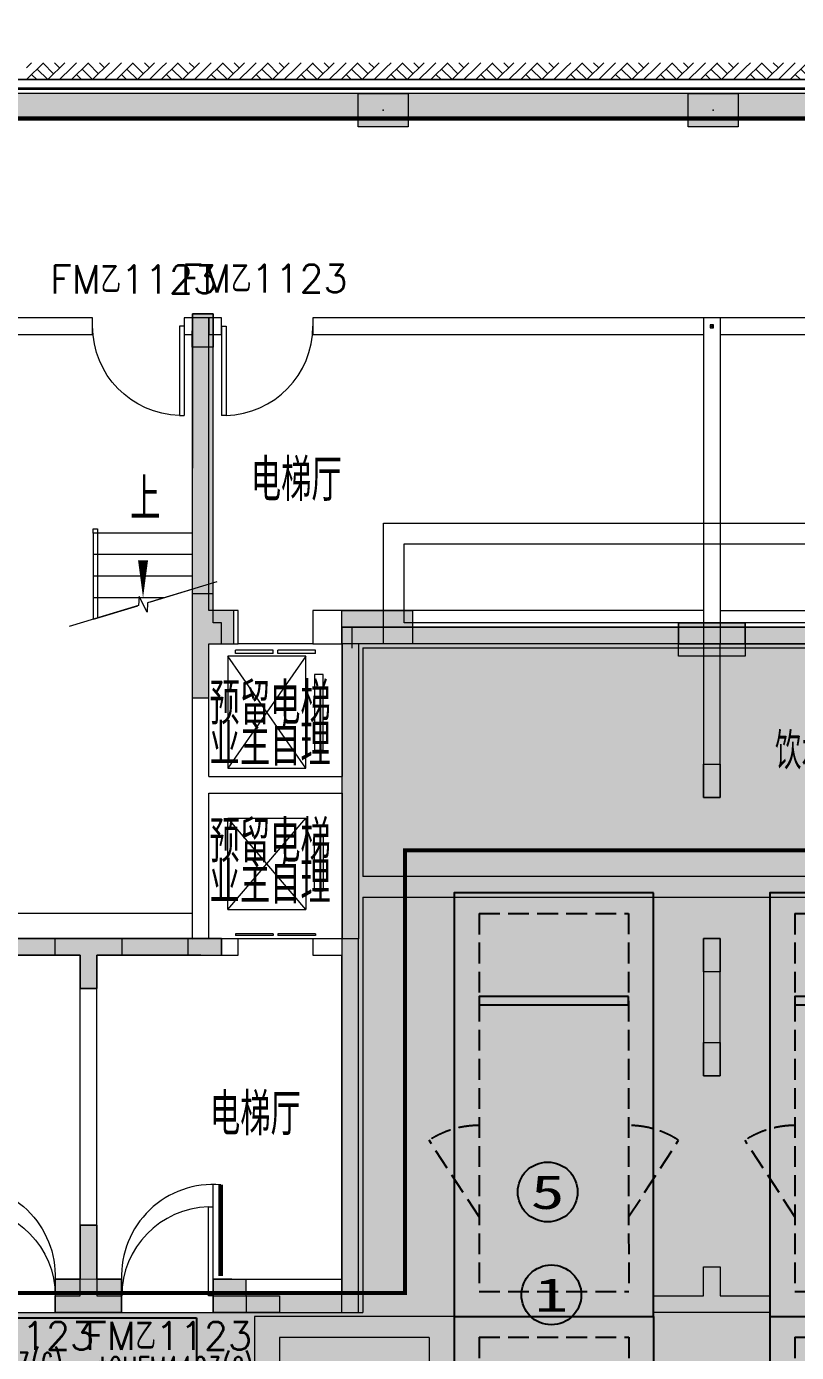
# Model space of a CAD drawing. Extents: x -264757 to 86229, y 4049843 to 4347093.
# Drawn here: x -82201 to -72938, y 4215028 to 4230986 of the extents above; entities that cross this region are included whole.
import ezdxf
from ezdxf.enums import TextEntityAlignment as Align

# ---------------------------------------------------------------- set-up
doc = ezdxf.new("R2010")
doc.units = 0
doc.header["$LTSCALE"] = 1000
doc.header["$MEASUREMENT"] = 0
doc.linetypes.add('AX-01DK-PB01$1$A-001-车位参照B1$0$A-001-车位参照B1$0$A-001-车位参照B1$0$A-H4-001-基本图形$0$A-001-车位B1$0$DASH', pattern=[0.35, 0.25, -0.1])
doc.linetypes.add('DASH', pattern=[0.35, 0.25, -0.1])
doc.layers.get('0').update_dxf_attribs({"color": 8})
for name, color, linetype in [('AX-01DK-PB01$0$A-2-Text', 8, 'Continuous'), ('AX-01DK-PB01$0$AX-03CK-02-PB01$0$AX-03CK-02-PB01$0$PUB_HATCH', 8, 'Continuous'), ('PUB_HATCH', 8, 'Continuous'), ('不利因素5-单面靠墙', 7, 'Continuous'), ('不利因素9-坡道上停车', 7, 'Continuous'), ('不可售车位', 255, 'Continuous'), ('子母车位', 7, 'Continuous'), ('普通车位', 7, 'Continuous')]:
    doc.layers.add(name, color=color, linetype=linetype)
doc.layers.add('AX-01DK-PB01$0$AX-001DK-01-PB01-02$0$A-3-WinF(Text)', color=8, linetype='Continuous', plot=False)
doc.layers.add('AX-01DK-PB01$0$AX-03CK-02-PB01$0$AX-03CK-02-PB01$0$WINDOW_TEXT', color=8, linetype='Continuous', plot=False)
doc.layers.add('无关图层', color=8, linetype='Continuous', lineweight=0)
doc.layers.add('车位归属楼栋范围线', color=7, linetype='Continuous', true_color=0x19e6c7)
doc.styles.add('AX-01DK-PB01$0$_TCH_DIM', font='SIMPLEX', dxfattribs={"bigfont": 'GBCBIG'})
doc.styles.add('AX-01DK-PB01$0$AX-001DK-01-PB01-02$0$_TCH_WINDOW', font='SIMPLEX', dxfattribs={"bigfont": 'GBCBIG'})
doc.styles.add('AX-01DK-PB01$0$AX-03CK-02-PB01$0$AX-03CK-02-PB01$0$_TCH_DIM', font='SIMPLEX', dxfattribs={"bigfont": 'GBCBIG'})
doc.styles.add('AX-01DK-PB01$0$AX-03CK-02-PB01$0$AX-03CK-02-PB01$0$_TCH_DIM_T3', font='SIMPLEX', dxfattribs={"width": 0.705882, "bigfont": 'GBCBIG'})
doc.styles.add('AX-01DK-PB01$0$Standard', font='gbenor.shx', dxfattribs={"bigfont": 'gbcbig.shx'})
doc.styles.add('AX-ACK-P01-WALL$0$黑体', font='simhei.ttf')
doc.styles.add('SX-ACK-PB01-WNC-ALL$0$黑体', font='simhei.ttf')

# ---------------------------------------------------------------- blocks, each defined once
blk = doc.blocks.new('A$C741380cb')
at = {"layer": '子母车位', "true_color": 0x0617f9}
h = blk.add_hatch(color=5, dxfattribs=at)
h.dxf.hatch_style = 1
h.paths.add_polyline_path([(2400, 0), (2400, -10400), (0, -10400), (0, 0)])
blk = doc.blocks.new('子母车位1')
at = {"layer": '子母车位', "color": 8, "linetype": 'AX-01DK-PB01$1$A-001-车位参照B1$0$A-001-车位参照B1$0$A-001-车位参照B1$0$A-H4-001-基本图形$0$A-001-车位B1$0$DASH'}
for p, q in [((330318, -478521), (332118, -478521)), ((330318, -478521), (330318, -483071, 0)), ((332118, -478521), (332118, -483071, 0)), ((330318, -483071, 0), (332118, -483071, 0)), ((330318, -483621, 0), (332118, -483621, 0)), ((330318, -483621, 0), (330318, -488371)), ((332118, -483621, 0), (332118, -488371)), ((330318, -488371), (332118, -488371))]:
    blk.add_line(p, q, dxfattribs=at)
at = {"layer": '子母车位', "color": 83}
for p, q in [((330018, -483371, 0), (330018, -488671)), ((330018, -483371, 0), (332418, -483371, 0)), ((332418, -483371, 0), (332418, -488671)), ((330018, -488671), (332418, -488671))]:
    blk.add_line(p, q, dxfattribs=at)
blk.add_lwpolyline([(332418, -478271), (330018, -478271), (330018, -483371), (332418, -483371)], close=True, dxfattribs=at)
at = {"layer": '子母车位'}
blk.add_lwpolyline([(332118, -479521), (330318, -479521), (330318, -479621), (332118, -479621)], close=True, dxfattribs=at)
at = {"layer": '子母车位', "linetype": 'AX-01DK-PB01$1$A-001-车位参照B1$0$A-001-车位参照B1$0$A-001-车位参照B1$0$A-H4-001-基本图形$0$A-001-车位B1$0$DASH'}
for points in [[(330318, -482171), (329718, -481249)], [(332118, -482171), (332718, -481249)]]:
    blk.add_lwpolyline(points, dxfattribs=at)
at = {"layer": '子母车位', "elevation": 0}
blk.add_lwpolyline([(332118, -484621), (330318, -484621), (330318, -484721), (332118, -484721)], close=True, dxfattribs=at)
at = {"layer": '子母车位', "linetype": 'AX-01DK-PB01$1$A-001-车位参照B1$0$A-001-车位参照B1$0$A-001-车位参照B1$0$A-H4-001-基本图形$0$A-001-车位B1$0$DASH', "elevation": 0}
for points in [[(330318, -487471), (329718, -486549)], [(332118, -487471), (332718, -486549)]]:
    blk.add_lwpolyline(points, dxfattribs=at)
at = {"layer": '子母车位', "linetype": 'AX-01DK-PB01$1$A-001-车位参照B1$0$A-001-车位参照B1$0$A-001-车位参照B1$0$A-H4-001-基本图形$0$A-001-车位B1$0$DASH'}
for centre, start, end in [((330318, -482171, 0), 89.9997, 123.0554), ((332118, -482171, 0), 56.9439, 89.9997), ((330318, -487471), 89.9997, 123.0554), ((332118, -487471), 56.9439, 89.9997)]:
    blk.add_arc(centre, 1100, start, end, dxfattribs=at)
at = {"layer": '子母车位', "rotation": 179.9996583709065}
blk.add_blockref('A$C741380cb', (332418, -488671), dxfattribs=at)
blk = doc.blocks.new('A$C7e5eb487')
at = {"layer": '普通车位', "true_color": 0xf18f8e}
h = blk.add_hatch(color=11, dxfattribs=at)
h.dxf.hatch_style = 1
h.paths.add_polyline_path([(2400, 0), (2400, -5300), (0, -5300), (0, 0)])
blk = doc.blocks.new('普通车位')
at = {"layer": '无关图层'}
for p, q in [((-2.253, 3.186), (0.077, 3.764)), ((1.352, -1.38), (0.077, 3.764)), ((-1.889, 2.967), (-0.142, 3.4)), ((1.001, -1.21), (-0.142, 3.4)), ((-0.977, -1.958), (-2.253, 3.186)), ((-0.746, -1.643), (-1.889, 2.967)), ((-0.746, -1.643), (1.001, -1.21)), ((-0.977, -1.958), (1.352, -1.38))]:
    blk.add_line(p, q, dxfattribs=at)
for points in [[(0.074, 2.527), (0.879, 1.777)], [(-1.673, 2.094), (-2.033, 1.054)]]:
    blk.add_lwpolyline(points, dxfattribs=at)
blk.add_lwpolyline([(0.76, -0.239), (-0.987, -0.673), (-1.011, -0.575), (0.736, -0.142)], close=True, dxfattribs=at)
for centre, start, end in [((0.074, 2.527), 283.9287, 316.9845), ((-1.673, 2.094), 250.873, 283.9287)]:
    blk.add_arc(centre, 1.1, start, end, dxfattribs=at)
at = {"layer": '普通车位', "xscale": -0.0009999999999999812, "yscale": 0.0009999999999999812, "zscale": 0.0009999999999999812, "rotation": 13.92873520577783}
blk.add_blockref('A$C7e5eb487', (0.077, 3.764), dxfattribs=at)
blk = doc.blocks.new('SX-ACK-PB01-WNC-ALL$0$20200722.21183209')
at = {"layer": '不利因素5-单面靠墙', "true_color": 0x6d711d}
h = blk.add_hatch(color=66, dxfattribs=at)
h.dxf.hatch_style = 1
edge = h.paths.add_edge_path()
edge.add_arc((360, 360), 360, 0, 360)
at = {"layer": '不利因素5-单面靠墙'}
blk.add_circle((360, 360), 360, dxfattribs=at)
at = {"layer": '不利因素5-单面靠墙', "style": 'SX-ACK-PB01-WNC-ALL$0$黑体', "width": 1.390625}
blk.add_text('5', height=407, dxfattribs=at).set_placement((156, 156), (564, 156), align=Align.FIT)
blk = doc.blocks.new('销控车位')
at = {"layer": '不可售车位', "true_color": 0x757b8a}
h = blk.add_hatch(color=8, dxfattribs=at)
h.dxf.hatch_style = 1
h.paths.add_polyline_path([(2400, 0), (2400, -5300), (0, -5300), (0, 0)])
at = {"layer": '不可售车位', "color": 8, "true_color": 0x757b8a}
blk.add_lwpolyline([(2400, 0), (2400, -5300), (0, -5300), (0, 0)], close=True, dxfattribs=at)
blk = doc.blocks.new('AX-01DK-PB01-RFTC')
at = {"layer": '无关图层'}
h = blk.add_hatch(color=251, dxfattribs=at)
h.dxf.hatch_style = 1
h.paths.add_polyline_path([(19773, -61220), (19773, -62171), (18423, -62170), (18423, -70471), (12324, -70471), (12323, -62170), (7773, -62170), (7777, -120370), (8177, -120370), (8177, -120315), (14323, -119683), (14322, -126122), (25972, -126122), (25972, -124922), (26822, -124926), (26822, -122452), (33923, -122452), (33923, -124922), (34773, -124922), (34773, -126122), (41373, -126125), (41373, -124372), (41823, -124372), (41823, -122152), (41447, -122152), (41447, -120270), (48923, -120270), (48923, -123125), (49323, -123125), (49323, -124675), (51824, -124674), (51824, -124055), (54717, -124055), (54717, -125871), (56816, -125871), (56816, -116250), (55967, -116250), (55967, -111420), (63072, -111420), (63072, -103570), (62080, -103570), (62073, -94584), (64569, -94584), (64573, -65385), (66999, -65385), (67002, -52470), (67402, -52470), (67397, -31965), (65807, -31965), (65807, -26418), (68456, -26418), (68457, -17070), (67422, -17070), (67422, -13843), (60301, -13843), (60302, -3770), (55750, -3770), (55750, -12070), (49652, -12070), (49649, -9275), (45355, -9275), (45349, -3821), (40751, -3820), (40750, -12070), (34663, -12070), (34649, -3820), (25757, -3820), (25757, -12071), (19650, -12071), (19650, -3820), (10752, -3820), (10751, -12072), (4662, -12071), (4661, -3769), (4150, -3770), (100, -3769), (100, -23171), (-701, -23171), (-701, -29550), (100, -29550), (11250, -29550), (11250, -32020), (12100, -32020), (12100, -32970), (10750, -32970), (10754, -41272), (4647, -41271), (4650, -32970), (1953, -32970), (1953, -34670), (100, -34670), (100, -57801), (9743, -57801), (9743, -57272), (13567, -57272), (13567, -56751), (15417, -56751), (15416, -58750), (18923, -58750), (18923, -61220)])
h.paths.add_polyline_path([(41812, -58753), (48919, -58753), (48919, -61220), (49773, -61220), (49773, -62170), (48419, -62173), (48426, -70475), (42319, -70475), (42324, -67872), (39323, -67876), (39323, -62423), (41812, -62423)], flags=16)
h.paths.add_polyline_path([(33923, -58751), (33923, -61220), (34773, -61220), (34773, -62170), (33423, -62171), (33430, -70475), (27323, -70475), (27323, -62171), (26373, -62170), (26373, -60670), (26815, -60670), (26823, -58751), (31623, -58751), (31623, -58751)], flags=16)
h.paths.add_polyline_path([(40754, -41272), (34647, -41271), (34650, -32970), (33700, -32970), (33700, -31470), (34142, -31470), (34150, -29551), (38951, -29551), (38950, -29550), (41250, -29550), (41250, -32020), (42100, -32020), (42100, -32970), (40750, -32970)], flags=16)
h.paths.add_polyline_path([(49647, -41270), (49655, -38470), (45349, -38475), (45349, -33220), (49142, -33220), (49142, -29550), (56249, -29550), (56250, -32020), (57100, -32020), (57100, -32970), (55749, -32970), (55754, -41271)], flags=16)
h.paths.add_polyline_path([(25764, -41272), (19657, -41271), (19657, -32970), (19150, -32970), (19150, -29550), (26257, -29550), (26250, -32020), (27100, -32020), (27100, -32970), (25757, -32970)], flags=16)
h.paths.add_polyline_path([(41812, -87950), (48919, -87950), (48919, -90420), (49773, -90420), (49773, -91370), (48419, -91370), (48428, -99684), (41519, -99659), (41519, -97070), (39326, -97074), (39319, -91620), (41822, -91620)], flags=16)
h.paths.add_polyline_path([(33925, -87950), (33923, -90420), (34773, -90420), (34773, -91370), (33425, -91370), (33428, -99683), (26519, -99658), (26523, -95371), (27330, -95371), (27324, -91371), (26373, -91370), (26373, -89870), (26823, -89870), (26823, -87951), (31623, -87951), (31623, -87951)], flags=16)
h.paths.add_polyline_path([(18923, -87950), (18922, -90419), (19772, -90419), (19772, -91369), (18420, -91369), (18427, -99677), (11523, -99666), (11523, -95370), (12323, -95370), (12323, -91370), (10974, -91370), (10974, -90420), (11823, -90420), (11823, -87950)], flags=16)
h.paths.add_polyline_path([(62209, -60116), (64273, -60116), (64273, -55267), (62209, -55267)], flags=16)
h.paths.add_polyline_path([(59799, -89432), (61752, -89432), (61752, -84521), (59799, -84521)], flags=16)
blk.add_lwpolyline([(100, -23171), (100, -3769), (4155, -3769), (4150, -3770), (4661, -3769), (4662, -12071), (10751, -12072), (10752, -3820), (19650, -3820)], dxfattribs=at)
blk = doc.blocks.new('AX-01DK-PB01$1$$LinePat$素土夯实')
at = {"layer": '无关图层'}
for p, q in [((0, -210), (210, 0)), ((120, -300), (420, 0)), ((420, 0), (608, -188)), ((495, -300), (795, 0)), ((615, 0), (705, -90)), ((210, -210), (300, -300)), ((315, -105), (502, -293)), ((705, -300), (795, -210))]:
    blk.add_line(p, q, dxfattribs=at)
blk = doc.blocks.new('SX-CK-PB001-WNC$1$20211103.13313888')
at = {"layer": '无关图层'}
h = blk.add_hatch(color=256, dxfattribs=at)
h.dxf.hatch_style = 1
h.paths.add_polyline_path([(0, 600), (400, 600), (400, 0), (0, 0)])
blk.add_lwpolyline([(0, 600), (400, 600), (400, 0), (0, 0)], close=True, dxfattribs=at)
blk.add_point((200, 300), dxfattribs=at)
blk = doc.blocks.new('fasdfasdfasdfasdfasdf')
at = {"layer": '不利因素9-坡道上停车', "true_color": 0xe0aa15}
h = blk.add_hatch(color=42, dxfattribs=at)
h.dxf.hatch_style = 1
edge = h.paths.add_edge_path()
edge.add_arc((-119587, 4058555), 720, 0, 360)
at = {"layer": '不利因素9-坡道上停车'}
blk.add_circle((-119587, 4058555), 720, dxfattribs=at)
at = {"layer": '不利因素9-坡道上停车', "style": 'AX-ACK-P01-WALL$0$黑体', "width": 1.390625}
blk.add_text('1', height=815, dxfattribs=at).set_placement((-119994, 4058148), (-119180, 4058148), align=Align.FIT)
blk = doc.blocks.new('AX-01DK-PB01$0$AX-001DK-01-PP01$0$AX-001DK-01-PP01$0$$DORLIB2D$00000127')
at = {"layer": '无关图层'}
for points in [[(-0.533, 0.795), (-0.533, 0.69)], [(-0.033, 0.795), (-0.533, 0.795)], [(-0.033, 0.795), (-0.033, 0.69)], [(0.533, 0.795), (0.033, 0.795)], [(0.033, 0.795), (0.033, 0.69)], [(0.533, 0.795), (0.533, 0.69)], [(-0.033, 0.69), (-0.533, 0.69)], [(0.533, 0.69), (0.033, 0.69)], [(0.5, 0.5), (-0.5, 0.5)]]:
    blk.add_lwpolyline(points, dxfattribs=at)
blk = doc.blocks.new('AX-01DK-PB01$0$$DorLib2D$00000001')
at = {"layer": '无关图层'}
for p, q in [((0.45, 0.975), (0.5, 0.975)), ((0.45, 0), (0.45, 0.975)), ((0.5, 0), (0.5, 0.975)), ((0.5, 0), (0.45, 0))]:
    blk.add_line(p, q, dxfattribs=at)
at = {"layer": '无关图层', "lineweight": 13}
blk.add_arc((0.475, 0), 0.975, 91.4693, 180, dxfattribs=at)
blk = doc.blocks.new('AX-01DK-PB01$0$AX-03CK-02-PB01$0$AX-03CK-02-PB01$0$$U_DORLIB2D$00000009')
at = {"layer": '无关图层'}
blk.add_line((0.5, 0.219), (0.5, 1.213), dxfattribs=at)
at = {"layer": '无关图层', "const_width": 0.05}
blk.add_lwpolyline([(0.583, 0.219), (0.583, 1.219)], dxfattribs=at)
at = {"layer": '无关图层'}
blk.add_arc((0.5, 0.219), 1.001, 85.224, 182.3859, dxfattribs=at)
blk = doc.blocks.new('_FZH')
blk.add_lwpolyline([(-0.5, -0.5), (0.5, -0.5), (0.5, 0.5), (-0.5, 0.5)], close=True)
at = {"layer": 'PUB_HATCH'}
blk.add_solid([(-0.5, -0.5), (0.5, -0.5), (-0.5, 0.5), (0.5, 0.5)], dxfattribs=at)

msp = doc.modelspace()

# ---------------------------------------------------------------- hatches: boundary and pattern name
at = {"layer": 'AX-01DK-PB01$0$AX-03CK-02-PB01$0$AX-03CK-02-PB01$0$PUB_HATCH'}
for points in [[(-78156.2, 4223508), (-78406.2, 4223758), (-78406.2, 4220633), (-78239.5, 4220633), (-78156.2, 4220758)], [(-78406.2, 4223758), (-78156.2, 4223508), (-69756.4, 4223507.1), (-69506.4, 4223757)], [(-78285.3, 4223508), (-78281.2, 4223508), (-78281.2, 4223758), (-78285.2, 4223758)], [(-78156.2, 4220508), (-71656.5, 4220508), (-71656.5, 4220758), (-78156.2, 4220758), (-78239.5, 4220633)], [(-78239.5, 4220633), (-78406.2, 4220633), (-78406.2, 4215758.4), (-78156.2, 4215508.5), (-78156.2, 4220508)], [(-81856.8, 4215507.9), (-81056.4, 4215508.1), (-81056.4, 4215908.1), (-81856.9, 4215907.9)], [(-79956.4, 4215907.8), (-79731.4, 4215907.9), (-79731.4, 4215908.2), (-79956.4, 4215908.2)], [(-79731.4, 4215508.6), (-79956.3, 4215508.5), (-79956.4, 4215907.8), (-79956.4, 4215508.2), (-79731.4, 4215508.2)], [(-79556.2, 4215758.3), (-79556.1, 4215508.6), (-79731.4, 4215508.6), (-79731.4, 4215508.2), (-78156.2, 4215508.5), (-78406.2, 4215758.4)]]:
    msp.add_hatch(color=256, dxfattribs=at).paths.add_polyline_path(points)
at = {"layer": '无关图层'}
h = msp.add_hatch(dxfattribs=at)
h.set_pattern_fill('钢筋混凝土', color=256, scale=100)
h.set_pattern_definition([(45, (-4e-05, 0.0001), (-176.776695, 176.776695), []), (50, (-4e-05, 0.0001), (717.26018, -62.752135), [75, -825]), (355, (-4e-05, 0.0001), (-138.75133, 752.19213), [60, -660]), (100.4514, (59.8, -5.2), (578.50938, 689.43954), [63.74019, -701.14211]), (46.1842, (-4e-05, 200), (1067.24105, -165.51901), [112.5, -1237.5]), (96.6356, (88.9, 186.2), (934.6627, 974.11787), [95.6103, -1051.713]), (351.1842, (-4e-05, 200), (934.66195, 974.1186), [90, -990]), (21, (100, 150), (596.90705, -402.61889), [75, -825]), (326, (100, 150), (243.31533, 725.15005), [60, -660]), (71.4514, (149.74, 116.45), (840.22263, 322.5305), [63.74019, -701.14211]), (37.5, (-4e-05, 0.0001), (12.159855, 332.893854), [0, -652, 0, -670, 0, -662.5]), (7.5, (-4e-05, 0.0001), (263.069537, 394.411712), [0, -382, 0, -637, 0, -252.5]), (327.5, (-223, 0.0001), (533.822436, -22.554872), [0, -250, 0, -780, 0, -1035]), (317.5, (-323, 0.0001), (583.18617, 100.10498), [0, -325, 0, -518, 0, -735])])
h.paths.add_polyline_path([(-89056.6, 4229878), (-69839.6, 4229878), (-69839.6, 4244762.1), (-70139.6, 4244762.1), (-70139.6, 4230178), (-89056.6, 4230178)])
for points in [[(-69840, 4229879), (-70140, 4230179), (-89056.2, 4230179), (-88756.2, 4229879)], [(-79955.7, 4227527.9), (-79956.1, 4227127.9), (-80205.9, 4227127.9), (-80205.6, 4227527.9)], [(-79707.2, 4223958.4), (-79956.3, 4223957.1), (-79956.3, 4224158.4), (-80207.2, 4224158.4), (-80207.2, 4222908.1), (-80006.4, 4222908.1), (-80006.4, 4223557.9), (-79707.2, 4223558.4)], [(-78406.3, 4223958.1), (-77556.3, 4223958.1), (-77556.3, 4223558.1), (-78406.3, 4223558.1)], [(-74356.6, 4223808.1), (-73556.2, 4223808.1), (-73556.2, 4223408.1), (-74356.6, 4223408.1)], [(-73856.1, 4222108), (-73856.4, 4221708.1), (-74057.5, 4221708.1), (-74057.1, 4222108)], [(-81055.5, 4220008), (-81055.5, 4219808.1), (-81355.7, 4219808.1), (-81355.9, 4219408.1), (-81556.9, 4219408.1), (-81556.3, 4219808.1), (-81856.6, 4219808.1), (-81856.6, 4220008)], [(-80256.4, 4220007.5), (-79856.3, 4220008), (-79856.3, 4219807), (-80256.4, 4219806.5)], [(-73855.7, 4220008.1), (-73856.1, 4219608.1), (-74057.1, 4219608.1), (-74056.8, 4220008.1)], [(-73855.5, 4218758), (-73855.9, 4218358.1), (-74056.9, 4218358.1), (-74056.6, 4218758)], [(-81056.4, 4215908.1), (-81356.6, 4215908.1), (-81356.6, 4216558.1), (-81556.6, 4216558.1), (-81556.6, 4215908.1), (-81856.6, 4215908.1), (-81856.6, 4215508.1), (-81056.4, 4215508.1)], [(-74656.3, 4215708.1), (-74056.3, 4215708.1), (-74056.3, 4216058.1), (-73856.3, 4216058.1), (-73856.3, 4215708.1), (-73256.3, 4215708.1), (-73256.3, 4215508.1), (-74656.3, 4215508.1)], [(-79956.8, 4215709.1), (-79156.6, 4215709.6), (-79156.6, 4215508.6), (-79956.8, 4215508.1)]]:
    msp.add_hatch(color=256, dxfattribs=at).paths.add_polyline_path(points)
h = msp.add_hatch(color=256, dxfattribs=at)
h.dxf.hatch_style = 1
h.paths.add_polyline_path([(-79856.6, 4223557.9), (-79856.6, 4223807.9), (-79955.7, 4223807.9), (-79955.7, 4227527.9), (-80205.7, 4227527.9), (-80206.6, 4223807.9), (-80206.6, 4222907.9), (-80006.6, 4222907.9), (-80006.6, 4223557.9)])
h = msp.add_hatch(color=256, dxfattribs=at)
h.dxf.hatch_style = 1
h.paths.add_polyline_path([(-74056.4, 4221708.1), (-73856.4, 4221708.1), (-73856.4, 4223558.1), (-73556.6, 4223558.1), (-73556.6, 4223808.1), (-74356.6, 4223808.1), (-74356.6, 4223558.1), (-74056.4, 4223558.1)])
h = msp.add_hatch(color=256, dxfattribs=at)
h.dxf.hatch_style = 1
h.paths.add_polyline_path([(-79856.3, 4220008), (-83056.3, 4220008.1), (-83056.3, 4219808.1), (-81556.3, 4219808.1), (-81556.3, 4219408.1), (-81356.3, 4219408.1), (-81356.3, 4219808.1), (-79856.3, 4219808.1)])
h = msp.add_hatch(color=256, dxfattribs=at)
h.dxf.hatch_style = 1
h.paths.add_polyline_path([(-74056.3, 4218358.1), (-73856.3, 4218358.1), (-73856.3, 4220008.1), (-74056.3, 4220008.1)])
h = msp.add_hatch(color=256, dxfattribs=at)
h.dxf.hatch_style = 1
h.paths.add_polyline_path([(-83756.6, 4215708.1), (-81556.6, 4215708.1), (-81556.6, 4216558.1), (-81356.6, 4216558.1), (-81356.6, 4215708.1), (-79156.6, 4215708.1), (-79156.6, 4215508.1), (-83756.6, 4215508.1)])
h.paths.add_polyline_path([(-81056.6, 4215508.1), (-79956.6, 4215508.1), (-79956.6, 4215708.1), (-81056.6, 4215708.1)])
h.paths.add_polyline_path([(-82956.4, 4215508.1), (-81856.6, 4215508.1), (-81856.6, 4215708.1), (-82956.4, 4215708.1)], flags=17)

# ---------------------------------------------------------------- linework, layer by layer
for p, q in [((-70310.4, 4230348), (-89226.6, 4230348)), ((-89226.6, 4230348), (-70310.4, 4230348)), ((-89126.6, 4230248), (-70210.4, 4230248)), ((-89116.6, 4230238), (-70200.4, 4230238)), ((-70190.4, 4230228), (-89106.6, 4230228)), ((-70139.6, 4230178), (-89056.6, 4230178)), ((-70140, 4230179), (-89056.2, 4230179)), ((-88756.6, 4229878.1), (-69839.6, 4229878)), ((-69840, 4229879), (-88756.2, 4229879)), ((-81405.8, 4227477.9), (-82905.5, 4227477.9)), ((-81405.8, 4227277.9), (-81405.8, 4227477.9)), ((-80005.5, 4227477.9), (-80305.8, 4227477.9)), ((-80305.8, 4227477.9), (-80305.8, 4227277.9)), ((-79855.7, 4227477.9), (-80005.5, 4227477.9)), ((-80005.5, 4227477.9), (-80005.5, 4227277.9)), ((-80005.5, 4223957.9), (-80005.5, 4227477.9)), ((-79855.7, 4227277.9), (-79855.7, 4227477.9)), ((-73856.4, 4227477.9), (-78755.7, 4227477.9)), ((-78755.7, 4227477.9), (-78755.7, 4227277.9)), ((-74056.4, 4227477.9), (-74056.4, 4223557.9)), ((-69305.2, 4227477.9), (-74056.4, 4227477.9)), ((-73856.4, 4227477.9), (-73856.4, 4223557.9)), ((-73975.4, 4227358.9), (-73937.4, 4227396.9)), ((-73975.4, 4227396.9), (-73937.4, 4227358.9)), ((-82705.5, 4227277.9), (-81405.8, 4227277.9)), ((-80305.8, 4227277.9), (-80205.5, 4227277.9)), ((-80205.5, 4223657.9), (-80205.5, 4227277.9)), ((-80005.5, 4227277.9), (-79855.7, 4227277.9)), ((-78755.7, 4227277.9), (-74056.4, 4227277.9)), ((-74056.4, 4227277.9), (-74056.4, 4223957.9)), ((-73856.4, 4227277.9), (-73856.4, 4223957.9)), ((-73856.4, 4227277.9), (-69305.2, 4227277.9)), ((-81398.7, 4224889.9), (-81398.7, 4223850.2)), ((-81398.7, 4224889.9), (-81398.7, 4223850.2)), ((-80198.7, 4224889.9), (-81398.7, 4224889.9)), ((-80198.7, 4224629.9), (-81398.7, 4224629.9)), ((-80198.7, 4224369.9), (-81398.7, 4224369.9)), ((-80542.4, 4224109.9), (-81398.7, 4224109.9)), ((-80198.7, 4224214.2), (-80714.4, 4224057.7)), ((-80867.2, 4224011.4), (-81398.7, 4223850.2)), ((-79655.5, 4223957.9), (-80005.5, 4223957.9)), ((-79655.5, 4223557.9), (-79655.5, 4223957.9)), ((-78305.2, 4223957.9), (-78755.5, 4223957.9)), ((-78755.5, 4223957.9), (-78755.5, 4223557.9)), ((-74056.4, 4223957.9), (-78305.2, 4223957.9)), ((-73856.4, 4223957.9), (-69605.3, 4223957.9)), ((-80205.5, 4221857.9), (-80205.5, 4223657.9)), ((-78406.2, 4223758), (-78406.2, 4220633)), ((-78406.2, 4223758), (-69506.4, 4223757)), ((-78285.2, 4223758), (-78285.3, 4223508)), ((-78285.2, 4223758), (-78281.2, 4223758)), ((-80005.5, 4221957.9), (-80005.5, 4223557.9)), ((-80005.5, 4223557.9), (-79655.5, 4223557.9)), ((-78755.5, 4223557.9), (-78405.2, 4223557.9)), ((-78405.2, 4223557.9), (-78405.2, 4221957.9)), ((-78285.3, 4223508), (-78281.2, 4223508)), ((-78205.2, 4223557.9), (-78205.2, 4221857.9)), ((-73856.4, 4223557.9), (-78205.2, 4223557.9)), ((-78156.2, 4223508), (-78156.2, 4220758)), ((-78156.2, 4223508), (-69756.4, 4223507.1)), ((-74056.4, 4223557.9), (-69705.3, 4223557.9)), ((-80005.5, 4221957.9), (-78405.2, 4221957.9)), ((-80205.5, 4220007.9), (-80205.5, 4221857.9)), ((-80005.5, 4221757.9), (-78405.2, 4221757.9)), ((-80005.5, 4220007.9), (-80005.5, 4221757.9)), ((-78405.2, 4221757.9), (-78405.2, 4220007.9)), ((-78205.2, 4221857.9), (-78205.2, 4220007.9)), ((-79780.5, 4220357.9), (-79780.5, 4221457.9)), ((-79780.5, 4221457.9), (-78840.5, 4221457.9)), ((-78840.5, 4220357.9), (-79780.5, 4221457.9)), ((-79780.5, 4220357.9), (-78840.5, 4221457.9)), ((-78840.5, 4221457.9), (-78840.5, 4220357.9)), ((-78735.5, 4220577.9), (-78735.5, 4221237.9)), ((-78735.5, 4221237.9), (-78630.5, 4221237.9)), ((-78630.5, 4221237.9), (-78630.5, 4220577.9)), ((-71656.5, 4220758), (-78156.2, 4220758)), ((-78406.2, 4220633), (-78406.2, 4215758.4)), ((-78630.5, 4220577.9), (-78735.5, 4220577.9)), ((-78156.2, 4220508), (-71656.5, 4220508)), ((-78156.2, 4220508), (-78156.2, 4215508.5)), ((-81455.2, 4220007.9), (-82705.5, 4220007.9)), ((-80205.5, 4220007.9), (-81455.2, 4220007.9)), ((-79655.5, 4220007.9), (-80005.5, 4220007.9)), ((-79655.5, 4219807.9), (-79655.5, 4220007.9)), ((-78205.3, 4220007.9), (-78755.5, 4220007.9)), ((-78755.5, 4220007.9), (-78755.5, 4219807.9)), ((-78205.2, 4220007.9), (-78405.2, 4220007.9)), ((-78205.3, 4215507.9), (-78205.3, 4220007.9)), ((-81555.2, 4219807.9), (-82805.5, 4219807.9)), ((-81555.2, 4215907.9), (-81555.2, 4219807.9)), ((-80105.5, 4219807.9), (-81355.2, 4219807.9)), ((-81355.2, 4215907.9), (-81355.2, 4219807.9)), ((-80105.5, 4219807.9), (-79655.5, 4219807.9)), ((-78755.5, 4219807.9), (-78405.3, 4219807.9)), ((-78405.3, 4215907.9), (-78405.3, 4219807.9)), ((-81056.4, 4215908.1), (-81856.9, 4215907.9)), ((-81856.9, 4215907.9), (-81856.8, 4215507.9)), ((-81555.2, 4215907.9), (-81855.1, 4215907.9)), ((-81855.1, 4215907.9), (-81855.1, 4215507.9)), ((-81055.4, 4215907.9), (-81355.2, 4215907.9)), ((-81056.4, 4215508.1), (-81056.4, 4215908.1)), ((-81055.4, 4215507.9), (-81055.4, 4215907.9)), ((-79731.4, 4215908.2), (-79956.4, 4215908.2)), ((-79956.4, 4215908.2), (-79956.4, 4215907.8)), ((-79956.4, 4215907.8), (-79956.4, 4215508.2)), ((-78405.3, 4215907.9), (-79955.4, 4215907.9)), ((-79955.4, 4215907.9), (-79955.4, 4215507.9)), ((-79731.4, 4215907.9), (-79731.4, 4215908.2)), ((-79556.2, 4215758.3), (-78406.2, 4215758.4)), ((-82956.8, 4215507.8), (-81856.8, 4215507.9)), ((-81856.8, 4215507.9), (-81056.4, 4215508.1)), ((-81855.1, 4215507.9), (-81455.2, 4215507.9)), ((-81455.2, 4215507.9), (-81055.4, 4215507.9)), ((-81056.4, 4215508.1), (-79956.4, 4215508.2)), ((-79956.4, 4215508.2), (-79731.4, 4215508.2)), ((-79955.4, 4215507.9), (-78205.3, 4215507.9)), ((-79731.4, 4215508.2), (-78156.2, 4215508.5))]:
    msp.add_line(p, q, dxfattribs=at)
for points in [[(-79856.6, 4223557.9), (-79856.6, 4223807.9), (-79955.7, 4223807.9), (-79955.7, 4227527.9), (-80205.7, 4227527.9), (-80206.6, 4223807.9), (-80206.6, 4222907.9), (-80006.6, 4222907.9), (-80006.6, 4223557.9)], [(-79955.7, 4227527.9), (-79956.1, 4227127.9), (-80205.9, 4227127.9), (-80205.6, 4227527.9)], [(-73975.4, 4227358.9), (-73937.4, 4227358.9), (-73937.4, 4227396.9), (-73975.4, 4227396.9)], [(-77906.7, 4223558), (-77906.7, 4225008), (-70007.1, 4225008), (-70007.1, 4223558)], [(-77656.7, 4223808), (-77656.7, 4224758), (-70257.1, 4224758), (-70257.1, 4223808)], [(-79707.2, 4223958.4), (-79956.3, 4223957.1), (-79956.3, 4224158.4), (-80207.2, 4224158.4), (-80207.2, 4222908.1), (-80006.4, 4222908.1), (-80006.4, 4223557.9), (-79707.2, 4223558.4)], [(-78406.3, 4223958.1), (-77556.3, 4223958.1), (-77556.3, 4223558.1), (-78406.3, 4223558.1)], [(-74356.6, 4223808.1), (-73556.2, 4223808.1), (-73556.2, 4223408.1), (-74356.6, 4223408.1)], [(-78840.5, 4223407.9), (-79780.5, 4223407.9), (-79780.5, 4222057.9), (-78840.5, 4222057.9)], [(-78630.5, 4223187.9), (-78735.5, 4223187.9), (-78735.5, 4222277.9), (-78630.5, 4222277.9)], [(-73856.1, 4222108), (-73856.4, 4221708.1), (-74057.5, 4221708.1), (-74057.1, 4222108)], [(-79856.3, 4220008), (-83056.3, 4220008.1), (-83056.3, 4219808.1), (-81556.3, 4219808.1), (-81556.3, 4219408.1), (-81356.3, 4219408.1), (-81356.3, 4219808.1), (-79856.3, 4219808.1)], [(-81055.5, 4220008), (-81055.5, 4219808.1), (-81355.7, 4219808.1), (-81355.9, 4219408.1), (-81556.9, 4219408.1), (-81556.3, 4219808.1), (-81856.6, 4219808.1), (-81856.6, 4220008)], [(-80256.4, 4220007.5), (-79856.3, 4220008), (-79856.3, 4219807), (-80256.4, 4219806.5)], [(-73855.7, 4220008.1), (-73856.1, 4219608.1), (-74057.1, 4219608.1), (-74056.8, 4220008.1)], [(-74056.3, 4218358.1), (-73856.3, 4218358.1), (-73856.3, 4220008.1), (-74056.3, 4220008.1)], [(-73855.5, 4218758), (-73855.9, 4218358.1), (-74056.9, 4218358.1), (-74056.6, 4218758)], [(-81856.6, 4215708.1), (-81556.6, 4215708.1), (-81556.6, 4216558.1), (-81356.6, 4216558.1), (-81356.6, 4215708.1), (-81056.4, 4215708.1), (-81056.4, 4215508.1), (-81856.6, 4215508.1)], [(-81056.4, 4215908.1), (-81356.6, 4215908.1), (-81356.6, 4216558.1), (-81556.6, 4216558.1), (-81556.6, 4215908.1), (-81856.6, 4215908.1), (-81856.6, 4215508.1), (-81056.4, 4215508.1)], [(-74656.3, 4215708.1), (-74056.3, 4215708.1), (-74056.3, 4216058.1), (-73856.3, 4216058.1), (-73856.3, 4215708.1), (-73256.3, 4215708.1), (-73256.3, 4215508.1), (-74656.3, 4215508.1)], [(-79956.8, 4215709.1), (-79156.6, 4215709.6), (-79156.6, 4215508.6), (-79956.8, 4215508.1)]]:
    msp.add_lwpolyline(points, close=True, dxfattribs=at)
for points in [[(-81398.7, 4224889.9), (-81398.7, 4224939.9), (-81348.7, 4224939.9), (-81348.7, 4223865.3)], [(-79911.6, 4224301.2), (-80744.9, 4224048.5), (-80750.9, 4223936.9), (-80847.3, 4224127.1), (-80852.5, 4224015.8), (-81685.8, 4223763.1)], [(-78840.5, 4222057.9), (-79780.5, 4223407.9)], [(-78840.5, 4223407.9), (-79780.5, 4222057.9)], [(-80205.5, 4220008.9), (-80205.5, 4220308.9), (-82705.5, 4220308.9), (-82705.5, 4220008.9), (-80205.5, 4220007.9), (-80205.5, 4220308.9)], [(-79780.5, 4220357.9), (-78840.5, 4220357.9)]]:
    msp.add_lwpolyline(points, dxfattribs=at)
msp.add_lwpolyline([(-80798.7, 4224889.9, 0, 0, 0), (-80798.7, 4224109.9, 0, 120, 0), (-80798.7, 4224559.9, 0, 0, 0)], format="xyseb", dxfattribs=at)
at = {"layer": '无关图层', "ltscale": 0.5}
msp.add_lwpolyline([(-74056.4, 4221708.1), (-73856.4, 4221708.1), (-73856.4, 4223558.1), (-73556.6, 4223558.1), (-73556.6, 4223808.1), (-74356.6, 4223808.1), (-74356.6, 4223558.1), (-74056.4, 4223558.1)], close=True, dxfattribs=at)
at = {"layer": '车位归属楼栋范围线', "linetype": 'DASH', "ltscale": 5, "const_width": 50}
msp.add_lwpolyline([(-88756.2, 4198328), (-43982.8, 4198328), (-43982.8, 4194208), (-40374.5, 4194208), (-40374.5, 4198433.4), (-33056.5, 4198433.4), (-33056.5, 4204787.6), (-29169.3, 4204787.6), (-29169.3, 4234026.6), (-25762.5, 4234026.6), (-25762.4, 4245014.4), (-69839.9, 4245014.4), (-69839.9, 4229878), (-88756.2, 4229878)], close=True, dxfattribs=at)
msp.add_lwpolyline([(-28828.7, 4204358), (-28828.7, 4215897.7), (-44378.7, 4215897.7), (-44378.7, 4220848.8), (-47561.8, 4220848.8), (-47561.8, 4215881.9), (-55250.5, 4215881.9), (-55250.5, 4221108), (-62711.7, 4221108), (-62711.7, 4215838.1), (-70226.3, 4215838.1), (-70226.3, 4221071.5), (-77647.6, 4221071.5), (-77647.6, 4215744), (-85245, 4215744), (-85245, 4221559.2), (-88757.3, 4221559.2), (-89059.6, 4221559.2), (-89059.6, 4170077)], dxfattribs=at)

# ---------------------------------------------------------------- block references
at = {"layer": '不利因素5-单面靠墙'}
msp.add_blockref('SX-ACK-PB01-WNC-ALL$0$20200722.21183209', (-76291.1, 4216598.9), dxfattribs=at)
at = {"layer": '不可售车位'}
msp.add_blockref('销控车位', (-82556.4, 4215443.1, 0), dxfattribs=at)
at = {"layer": '子母车位', "rotation": 0.0003416290935707719}
for p in [(-407077.4, 4698829.1, 0), (-403277.4, 4698829, 0)]:
    msp.add_blockref('子母车位1', p, dxfattribs=at)
at = {"layer": '无关图层'}
for name, p, xscale, yscale, zscale, rotation in [('AX-01DK-PB01$1$$LinePat$素土夯实', (-81660.1, 4230348), 0.6798274826254194, 0.6666666666666666, 0.6666666666666666, 180), ('AX-01DK-PB01$1$$LinePat$素土夯实', (-81119.6, 4230348), 0.6798274826254194, 0.6666666666666666, 0.6666666666666666, 180), ('AX-01DK-PB01$1$$LinePat$素土夯实', (-80579.2, 4230348), 0.6798274826254194, 0.6666666666666666, 0.6666666666666666, 180), ('AX-01DK-PB01$1$$LinePat$素土夯实', (-80038.7, 4230348), 0.6798274826254194, 0.6666666666666666, 0.6666666666666666, 180), ('AX-01DK-PB01$1$$LinePat$素土夯实', (-79498.2, 4230348), 0.6798274826254194, 0.6666666666666666, 0.6666666666666666, 180), ('AX-01DK-PB01$1$$LinePat$素土夯实', (-78957.8, 4230348), 0.6798274826254194, 0.6666666666666666, 0.6666666666666666, 180), ('AX-01DK-PB01$1$$LinePat$素土夯实', (-78417.3, 4230348), 0.6798274826254194, 0.6666666666666666, 0.6666666666666666, 180), ('AX-01DK-PB01$1$$LinePat$素土夯实', (-77876.8, 4230348), 0.6798274826254194, 0.6666666666666666, 0.6666666666666666, 180), ('AX-01DK-PB01$1$$LinePat$素土夯实', (-77336.4, 4230348), 0.6798274826254194, 0.6666666666666666, 0.6666666666666666, 180), ('AX-01DK-PB01$1$$LinePat$素土夯实', (-76795.9, 4230348), 0.6798274826254194, 0.6666666666666666, 0.6666666666666666, 180), ('AX-01DK-PB01$1$$LinePat$素土夯实', (-76255.5, 4230348), 0.6798274826254194, 0.6666666666666666, 0.6666666666666666, 180), ('AX-01DK-PB01$1$$LinePat$素土夯实', (-75715, 4230348), 0.6798274826254194, 0.6666666666666666, 0.6666666666666666, 180), ('AX-01DK-PB01$1$$LinePat$素土夯实', (-75174.5, 4230348), 0.6798274826254194, 0.6666666666666666, 0.6666666666666666, 180), ('AX-01DK-PB01$1$$LinePat$素土夯实', (-74634.1, 4230348), 0.6798274826254194, 0.6666666666666666, 0.6666666666666666, 180), ('AX-01DK-PB01$1$$LinePat$素土夯实', (-74093.6, 4230348), 0.6798274826254194, 0.6666666666666666, 0.6666666666666666, 180), ('AX-01DK-PB01$1$$LinePat$素土夯实', (-73553.1, 4230348), 0.6798274826254194, 0.6666666666666666, 0.6666666666666666, 180), ('AX-01DK-PB01$1$$LinePat$素土夯实', (-73012.7, 4230348), 0.6798274826254194, 0.6666666666666666, 0.6666666666666666, 180), ('AX-01DK-PB01$1$$LinePat$素土夯实', (-72472.2, 4230348), 0.6798274826254194, 0.6666666666666666, 0.6666666666666666, 180), ('AX-01DK-PB01$0$AX-001DK-01-PP01$0$AX-001DK-01-PP01$0$$DORLIB2D$00000127', (-79205.5, 4223757.9), -900, 400, 400, 180), ('AX-01DK-PB01$0$AX-001DK-01-PP01$0$AX-001DK-01-PP01$0$$DORLIB2D$00000127', (-79205.5, 4219907.9), -900, -200, 200, 179.9999999925303), ('_FZH', (-79756.3, 4215708.2), 399.3200610014764, 400.2355112551121, 400.2355112551121, 90.01600452784507)]:
    msp.add_blockref(name, p, dxfattribs=dict(at, xscale=xscale, yscale=yscale, zscale=zscale, rotation=rotation))
at = {"layer": '无关图层', "rotation": 90}
for p in [(-77609.6, 4229778), (-73639.6, 4229778)]:
    msp.add_blockref('SX-CK-PB001-WNC$1$20211103.13313888', p, dxfattribs=at)
at = {"layer": '无关图层'}
ref = msp.add_blockref('AX-01DK-PB01$0$$DorLib2D$00000001', (-80855.8, 4227377.9), dxfattribs=dict(at, xscale=1100, yscale=-1100, zscale=200, rotation=359.9999999999605))
ref.add_attrib('A', 'FM乙1123', (-81916, 4227774.3), dxfattribs={"layer": 'AX-01DK-PB01$0$AX-001DK-01-PB01-02$0$A-3-WinF(Text)', "height": 337.59, "style": 'AX-01DK-PB01$0$AX-001DK-01-PB01-02$0$_TCH_WINDOW'})
ref = msp.add_blockref('AX-01DK-PB01$0$$DorLib2D$00000001', (-79305.7, 4227377.9), dxfattribs=dict(at, xscale=1100, yscale=1100, zscale=200, rotation=180))
ref.add_attrib('A', 'FM乙1123', (-80347, 4227782.8), dxfattribs={"layer": 'AX-01DK-PB01$0$AX-001DK-01-PB01-02$0$A-3-WinF(Text)', "height": 337.59, "style": 'AX-01DK-PB01$0$AX-001DK-01-PB01-02$0$_TCH_WINDOW'})
msp.add_blockref('AX-01DK-PB01-RFTC', (-89156.8, 4227579.4), dxfattribs=at)
ref = msp.add_blockref('AX-01DK-PB01$0$AX-03CK-02-PB01$0$AX-03CK-02-PB01$0$$U_DORLIB2D$00000009', (-82406.8, 4215707.9), dxfattribs=dict(at, xscale=-1100, yscale=1100, zscale=400, rotation=0.008002269133875327))
ref.add_attrib('A', '*GHFM1123(6)', (-83649.5, 4214639.2), dxfattribs={"layer": 'AX-01DK-PB01$0$AX-03CK-02-PB01$0$AX-03CK-02-PB01$0$WINDOW_TEXT', "height": 386.75, "rotation": 0.008, "style": 'AX-01DK-PB01$0$AX-03CK-02-PB01$0$AX-03CK-02-PB01$0$_TCH_DIM_T3', "width": 0.49827})
ref = msp.add_blockref('AX-01DK-PB01$0$AX-03CK-02-PB01$0$AX-03CK-02-PB01$0$$U_DORLIB2D$00000009', (-80506.4, 4215708.1), dxfattribs=dict(at, xscale=1100, yscale=1100, zscale=400, rotation=0.008002269133875327))
ref.add_attrib('A', '*GHFM1123(6)', (-81353.8, 4214589.3), dxfattribs={"layer": 'AX-01DK-PB01$0$AX-03CK-02-PB01$0$AX-03CK-02-PB01$0$WINDOW_TEXT', "height": 386.75, "rotation": 0.008, "style": 'AX-01DK-PB01$0$AX-03CK-02-PB01$0$AX-03CK-02-PB01$0$_TCH_DIM_T3', "width": 0.49827})
ref = msp.add_blockref('AX-01DK-PB01$0$$DorLib2D$00000001', (-82405.1, 4215707.9), dxfattribs=dict(at, xscale=1100, yscale=-1100, zscale=400, rotation=180.0000000004404))
ref.add_attrib('A', 'FM乙1123', (-83396.1, 4215057.9), dxfattribs={"layer": 'AX-01DK-PB01$0$AX-001DK-01-PB01-02$0$A-3-WinF(Text)', "height": 337.59, "style": 'AX-01DK-PB01$0$AX-001DK-01-PB01-02$0$_TCH_WINDOW'})
ref = msp.add_blockref('AX-01DK-PB01$0$$DorLib2D$00000001', (-80505.4, 4215707.9), dxfattribs=dict(at, xscale=-1100, yscale=-1100, zscale=400, rotation=179.9999999995595))
ref.add_attrib('A', 'FM乙1123', (-81496.3, 4215057.9), dxfattribs={"layer": 'AX-01DK-PB01$0$AX-001DK-01-PB01-02$0$A-3-WinF(Text)', "height": 337.59, "rotation": 360, "style": 'AX-01DK-PB01$0$AX-001DK-01-PB01-02$0$_TCH_WINDOW'})
at = {"layer": '普通车位', "extrusion": (0, 0, -1), "xscale": -1000.000000000019, "yscale": 1000.00000000002, "zscale": -1000.000000000019, "rotation": 193.9287352057778}
msp.add_blockref('普通车位', (78476.1, 4213794), dxfattribs=at)
at = {"layer": '车位归属楼栋范围线', "xscale": 0.5, "yscale": 0.5, "zscale": 0.5}
msp.add_blockref('fasdfasdfasdfasdfasdf', (-16093, 2186443.1, 0), dxfattribs=at)

# ---------------------------------------------------------------- texts
at = {"layer": 'AX-01DK-PB01$0$A-2-Text', "color": 7, "style": 'AX-01DK-PB01$0$_TCH_DIM'}
msp.add_text('上', height=506.4, dxfattribs=at).set_placement((-80955.1, 4225047.4))
at = {"layer": '无关图层'}
for s, height, style, p in [('电梯厅', 506.38, 'AX-01DK-PB01$0$Standard', (-79502.5, 4225274.7)), ('预留电梯', 506.38, 'AX-01DK-PB01$0$Standard', (-79999.1, 4222584.4)), ('业主自理', 506.38, 'AX-01DK-PB01$0$Standard', (-79999.1, 4222090.1)), ('饮水水池', 438.87, 'AX-01DK-PB01$0$AX-03CK-02-PB01$0$AX-03CK-02-PB01$0$_TCH_DIM', (-73195.4, 4222048.6, 0)), ('预留电梯', 506.38, 'AX-01DK-PB01$0$Standard', (-79999.1, 4220925.9)), ('业主自理', 506.38, 'AX-01DK-PB01$0$Standard', (-79999.1, 4220431.5)), ('电梯厅', 506.38, 'AX-01DK-PB01$0$Standard', (-79994.1, 4217641.8))]:
    msp.add_text(s, height=height, dxfattribs=dict(at, style=style)).set_placement(p)

doc.saveas('drawing.dxf')
